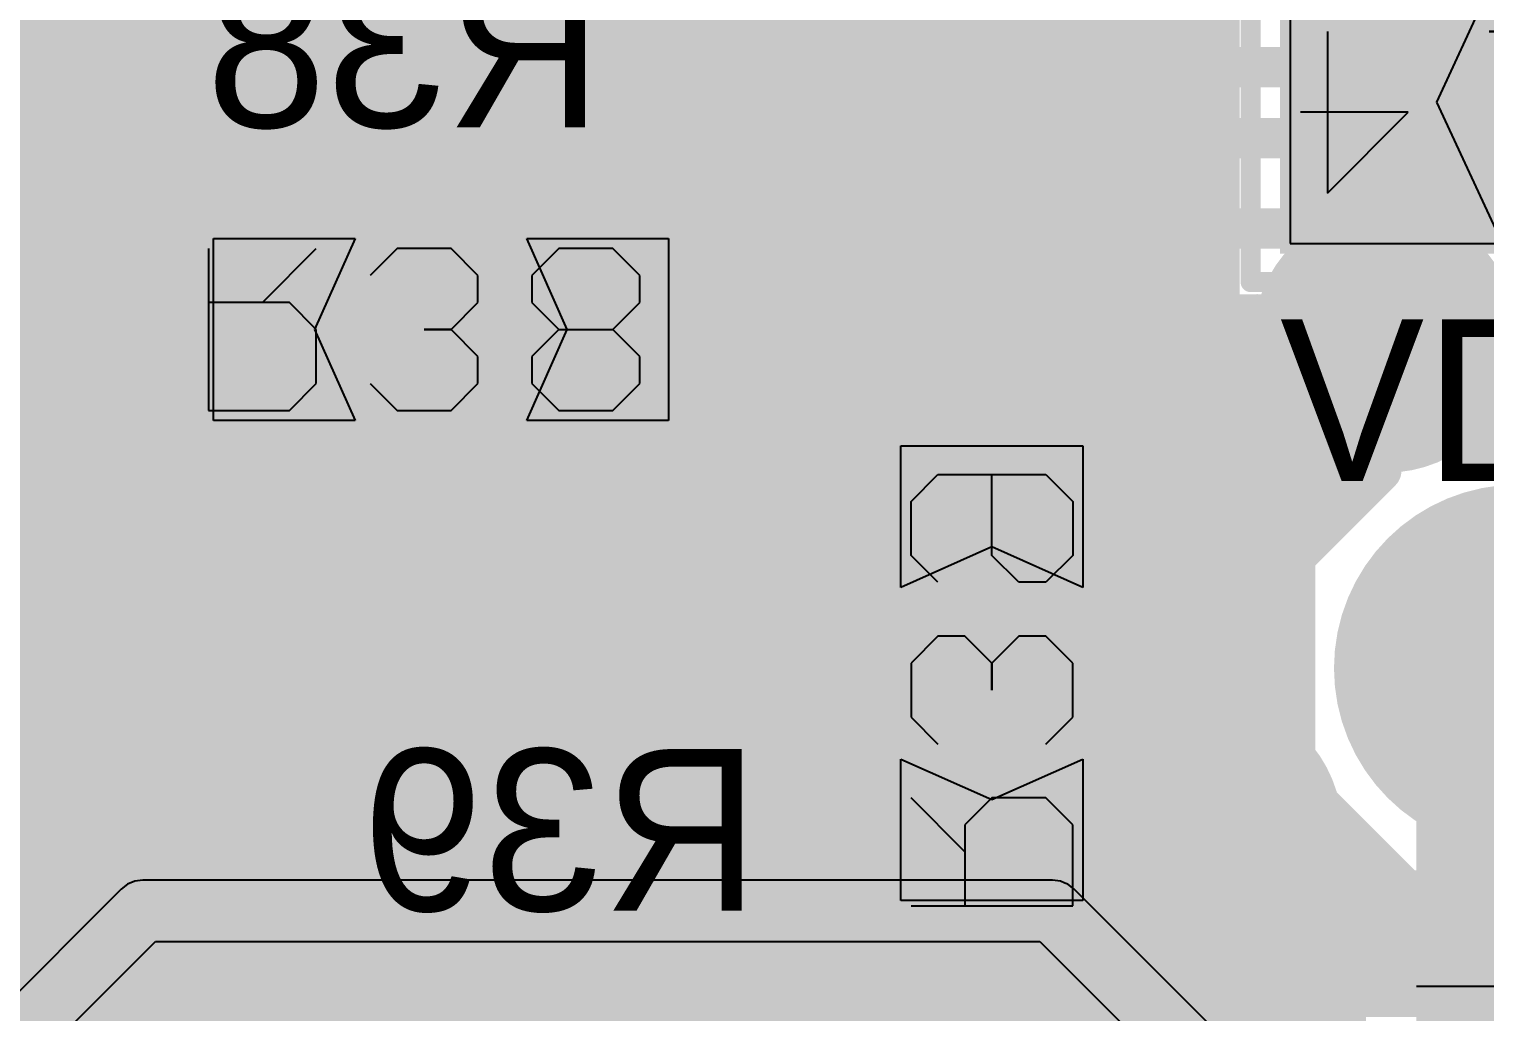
# Model space of a CAD drawing. Header units: millimetres. Extents: x 0.11 to 5.67, y 0.55 to 4.24.
# Drawn here: x 1.5586 to 1.8421, y 2.7903 to 2.9817 of the extents above; entities that cross this region are included whole.
import ezdxf

# ---------------------------------------------------------------- set-up
doc = ezdxf.new("R2010")
doc.units = ezdxf.units.MM
doc.header["$MEASUREMENT"] = 0
for name, color, linetype in [('BottomLayer', 5, 'Continuous'), ('BottomOverlay', 54, 'Continuous'), ('BottomPaste', 16, 'Continuous'), ('BottomSolder', 6, 'Continuous'), ('InternalPlane1', 76, 'Continuous'), ('InternalPlane2', 16, 'Continuous'), ('Mechanical3', 76, 'Continuous'), ('MultiLayer', 9, 'Continuous'), ('PadHoleLayer', 156, 'Continuous'), ('TopLayer', 1, 'Continuous'), ('TopOverlay', 2, 'Continuous'), ('TopPaste', 8, 'Continuous'), ('TopSolder', 216, 'Continuous'), ('ViaHoleLayer', 16, 'Continuous')]:
    doc.layers.add(name, color=color, linetype=linetype)

# ---------------------------------------------------------------- blocks, each defined once
blk = doc.blocks.new('LED0805_75')
at = {"layer": 'Mechanical3'}
for p, q in [((-0.0561, 0.01771), (-0.0561, -0.00328)), ((-0.03511, -0.00328), (-0.03511, 0.01771)), ((-0.02462, 0.01771), (-0.02462, -0.01378)), ((-0.00887, 0.01771), (-0.02462, 0.01771)), ((-0.00363, 0.01246), (-0.00887, 0.01771)), ((0.01212, 0.01771), (0.00687, 0.01246)), ((0.01212, -0.01378), (0.01212, 0.01771)), ((0.04885, 0.01771), (0.03311, 0.00196)), ((0.04885, -0.01378), (0.04885, 0.01771)), ((-0.00363, -0.00853), (-0.00363, 0.01246)), ((0.03311, 0.00196), (0.0541, 0.00196)), ((-0.0561, -0.00328), (-0.04561, -0.01378)), ((-0.04561, -0.01378), (-0.03511, -0.00328)), ((-0.00887, -0.01378), (-0.00363, -0.00853)), ((-0.02462, -0.01378), (-0.00887, -0.01378)), ((0.00687, -0.01378), (0.01736, -0.01378)), ((0.01736, -0.01378), (0.01212, -0.01378))]:
    blk.add_line(p, q, dxfattribs=at)
at = {"layer": 'TopLayer'}
for points in [[(-0.06004, 0.02756), (-0.06004, -0.02756), (-0.0187, 0.02756), (-0.0187, -0.02756)], [(0.0561, -0.02756), (0.0561, 0.02756), (0.01476, -0.02756), (0.01476, 0.02756)]]:
    blk.add_solid(points, dxfattribs=at)
at = {"layer": 'TopOverlay'}
for points, const_width in [([(-0.07594, 0.03508), (-0.07594, -0.03504)], 0.00394), ([(-0.06476, 0.03504), (-0.07594, 0.03504)], 0.00394), ([(0.06378, 0.03504), (-0.06772, 0.03504)], 0.00394), ([(-0.06772, 0.03504), (-0.06772, -0.03504)], 0.00394), ([(0.06378, 0.03504), (0.06378, -0.03504)], 0.00394), ([(0.00787, 0.01575), (-0.01181, 0)], 0.005), ([(-0.01181, 0.01575), (-0.01181, -0.01575)], 0.005), ([(0.00787, 0.01575), (0.00787, -0.01575)], 0.005), ([(0.00787, -0.01575), (-0.01181, 0)], 0.005), ([(-0.06394, -0.03504), (-0.07602, -0.03504)], 0.00394), ([(0.06378, -0.03504), (-0.06772, -0.03504)], 0.00394)]:
    blk.add_lwpolyline(points, dxfattribs=dict(at, const_width=const_width))
for points, const_width in [([(-0.07693, 0.03508, 1), (-0.07496, 0.03508, 1)], 0.00197), ([(-0.07693, 0.03504, 1), (-0.07496, 0.03504, 1)], 0.00197), ([(-0.0687, 0.03504, 1), (-0.06673, 0.03504, 1)], 0.00197), ([(-0.0687, 0.03504, 1), (-0.06673, 0.03504, 1)], 0.00197), ([(-0.06575, 0.03504, 1), (-0.06378, 0.03504, 1)], 0.00197), ([(0.0628, 0.03504, 1), (0.06476, 0.03504, 1)], 0.00197), ([(0.0628, 0.03504, 1), (0.06476, 0.03504, 1)], 0.00197), ([(-0.01306, 0.01575, 1), (-0.01056, 0.01575, 1)], 0.0025), ([(0.00662, 0.01575, 1), (0.00912, 0.01575, 1)], 0.0025), ([(0.00662, 0.01575, 1), (0.00912, 0.01575, 1)], 0.0025), ([(-0.01306, 0, 1), (-0.01056, 0, 1)], 0.0025), ([(-0.01306, 0, 1), (-0.01056, 0, 1)], 0.0025), ([(-0.01306, -0.01575, 1), (-0.01056, -0.01575, 1)], 0.0025), ([(0.00662, -0.01575, 1), (0.00912, -0.01575, 1)], 0.0025), ([(0.00662, -0.01575, 1), (0.00912, -0.01575, 1)], 0.0025), ([(-0.07701, -0.03504, 1), (-0.07504, -0.03504, 1)], 0.00197), ([(-0.07693, -0.03504, 1), (-0.07496, -0.03504, 1)], 0.00197), ([(-0.0687, -0.03504, 1), (-0.06673, -0.03504, 1)], 0.00197), ([(-0.0687, -0.03504, 1), (-0.06673, -0.03504, 1)], 0.00197), ([(-0.06492, -0.03504, 1), (-0.06295, -0.03504, 1)], 0.00197), ([(0.0628, -0.03504, 1), (0.06476, -0.03504, 1)], 0.00197), ([(0.0628, -0.03504, 1), (0.06476, -0.03504, 1)], 0.00197)]:
    blk.add_lwpolyline(points, format="xyb", close=True, dxfattribs=dict(at, const_width=const_width))
at = {"layer": 'TopPaste'}
for p, q in [((-0.06004, 0.02756), (-0.06004, -0.02756)), ((-0.0187, 0.02756), (-0.06004, 0.02756)), ((-0.0315, 0), (-0.0187, 0.02756)), ((0.0561, 0.02756), (0.01476, 0.02756)), ((0.01476, 0.02756), (0.02756, 0)), ((0.0561, -0.02756), (0.0561, 0.02756)), ((-0.0187, -0.02756), (-0.0315, 0)), ((0.02756, 0), (0.01476, -0.02756)), ((-0.06004, -0.02756), (-0.0187, -0.02756)), ((0.01476, -0.02756), (0.0561, -0.02756))]:
    blk.add_line(p, q, dxfattribs=at)
at = {"layer": 'TopSolder'}
for points in [[(-0.06201, 0.02953), (-0.06201, -0.02953), (-0.01673, 0.02953), (-0.01673, -0.02953)], [(0.05807, -0.02953), (0.05807, 0.02953), (0.0128, -0.02953), (0.0128, 0.02953)]]:
    blk.add_solid(points, dxfattribs=at)
blk = doc.blocks.new('RC0603_B_137')
at = {"layer": 'BottomLayer'}
for points in [[(-0.04429, -0.01772), (-0.01673, -0.01772), (-0.04429, 0.01772), (-0.01673, 0.01772)], [(0.04427, 0.01772), (0.01671, 0.01772), (0.04427, -0.01772), (0.01671, -0.01772)]]:
    blk.add_solid(points, dxfattribs=at)
at = {"layer": 'BottomOverlay', "const_width": 0.00701}
for points in [[(-0.05217, 0.02559), (-0.05217, -0.02559)], [(-0.05217, 0.02559), (0.05217, 0.02559)], [(0.05217, 0.02559), (0.05217, -0.02559)], [(-0.05217, -0.02559), (0.05217, -0.02559)]]:
    blk.add_lwpolyline(points, dxfattribs=at)
at = {"layer": 'BottomOverlay', "const_width": 0.0035}
for points in [[(-0.05392, 0.02559, 1), (-0.05041, 0.02559, 1)], [(-0.05392, 0.02559, 1), (-0.05041, 0.02559, 1)], [(0.05041, 0.02559, 1), (0.05392, 0.02559, 1)], [(0.05041, 0.02559, 1), (0.05392, 0.02559, 1)], [(-0.05392, -0.02559, 1), (-0.05041, -0.02559, 1)], [(-0.05392, -0.02559, 1), (-0.05041, -0.02559, 1)], [(0.05041, -0.02559, 1), (0.05392, -0.02559, 1)], [(0.05041, -0.02559, 1), (0.05392, -0.02559, 1)]]:
    blk.add_lwpolyline(points, format="xyb", close=True, dxfattribs=at)
at = {"layer": 'BottomPaste'}
for p, q in [((-0.04429, -0.01772), (-0.04429, 0.01772)), ((-0.04429, 0.01772), (-0.01673, 0.01772)), ((-0.01673, 0.01772), (-0.02461, 0)), ((0.02458, 0), (0.01671, 0.01772)), ((0.01671, 0.01772), (0.04427, 0.01772)), ((0.04427, 0.01772), (0.04427, -0.01772)), ((-0.02461, 0), (-0.01673, -0.01772)), ((0.01671, -0.01772), (0.02458, 0)), ((-0.01673, -0.01772), (-0.04429, -0.01772)), ((0.04427, -0.01772), (0.01671, -0.01772))]:
    blk.add_line(p, q, dxfattribs=at)
at = {"layer": 'BottomSolder'}
for points in [[(-0.04626, -0.01969), (-0.01476, -0.01969), (-0.04626, 0.01969), (-0.01476, 0.01969)], [(0.04624, 0.01969), (0.01474, 0.01969), (0.04624, -0.01969), (0.01474, -0.01969)]]:
    blk.add_solid(points, dxfattribs=at)
at = {"layer": 'Mechanical3'}
for p, q in [((-0.04528, 0.01575), (-0.04528, -0.01574)), ((-0.03478, 0.00525), (-0.02429, 0.01575)), ((-0.00854, 0.01575), (-0.01379, 0.0105)), ((0.00195, 0.01575), (-0.00854, 0.01575)), ((0.0072, 0.0105), (0.00195, 0.01575)), ((0.0177, 0.0105), (0.02294, 0.01575)), ((0.02294, 0.01575), (0.03344, 0.01575)), ((0.03344, 0.01575), (0.03869, 0.0105)), ((0.0072, 0.00525), (0.0072, 0.0105)), ((0.03869, 0.0105), (0.03869, -0.01049)), ((-0.02953, 0.00525), (-0.04528, 0.00525)), ((-0.02429, 0.00001), (-0.02953, 0.00525)), ((0.00195, 0.00001), (0.0072, 0.00525)), ((-0.02429, -0.01049), (-0.02429, 0.00001)), ((0.00195, 0.00001), (-0.00329, 0.00001)), ((-0.00329, 0.00001), (0.00195, 0.00001)), ((0.0072, -0.00524), (0.00195, 0.00001)), ((0.0177, -0.00524), (0.02294, 0.00001)), ((0.02294, 0.00001), (0.03869, 0.00001)), ((0.0072, -0.01049), (0.0072, -0.00524)), ((0.0177, -0.01049), (0.0177, -0.00524)), ((-0.02953, -0.01574), (-0.02429, -0.01049)), ((-0.01379, -0.01049), (-0.00854, -0.01574)), ((0.00195, -0.01574), (0.0072, -0.01049)), ((0.02294, -0.01574), (0.0177, -0.01049)), ((0.03869, -0.01049), (0.03344, -0.01574)), ((-0.04528, -0.01574), (-0.02953, -0.01574)), ((-0.00854, -0.01574), (0.00195, -0.01574)), ((0.03344, -0.01574), (0.02294, -0.01574))]:
    blk.add_line(p, q, dxfattribs=at)
blk = doc.blocks.new('RC0603_B_138')
at = {"layer": 'BottomLayer'}
for points in [[(-0.04429, -0.01772), (-0.01673, -0.01772), (-0.04429, 0.01772), (-0.01673, 0.01772)], [(0.04427, 0.01772), (0.01671, 0.01772), (0.04427, -0.01772), (0.01671, -0.01772)]]:
    blk.add_solid(points, dxfattribs=at)
at = {"layer": 'BottomOverlay', "const_width": 0.00701}
for points in [[(-0.05217, -0.02559), (-0.05217, 0.02559)], [(-0.05217, 0.02559), (0.05217, 0.02559)], [(0.05217, -0.02559), (0.05217, 0.02559)], [(-0.05217, -0.02559), (0.05217, -0.02559)]]:
    blk.add_lwpolyline(points, dxfattribs=at)
at = {"layer": 'BottomOverlay', "const_width": 0.0035}
for points in [[(-0.05392, 0.02559, 1), (-0.05041, 0.02559, 1)], [(-0.05392, 0.02559, 1), (-0.05041, 0.02559, 1)], [(0.05041, 0.02559, 1), (0.05392, 0.02559, 1)], [(0.05041, 0.02559, 1), (0.05392, 0.02559, 1)], [(-0.05392, -0.02559, 1), (-0.05041, -0.02559, 1)], [(-0.05392, -0.02559, 1), (-0.05041, -0.02559, 1)], [(0.05041, -0.02559, 1), (0.05392, -0.02559, 1)], [(0.05041, -0.02559, 1), (0.05392, -0.02559, 1)]]:
    blk.add_lwpolyline(points, format="xyb", close=True, dxfattribs=at)
at = {"layer": 'BottomPaste'}
for p, q in [((-0.04429, -0.01772), (-0.04429, 0.01772)), ((-0.04429, 0.01772), (-0.01673, 0.01772)), ((-0.01673, 0.01772), (-0.02461, 0)), ((0.02458, 0), (0.01671, 0.01772)), ((0.01671, 0.01772), (0.04427, 0.01772)), ((0.04427, 0.01772), (0.04427, -0.01772)), ((-0.02461, 0), (-0.01673, -0.01772)), ((0.01671, -0.01772), (0.02458, 0)), ((-0.01673, -0.01772), (-0.04429, -0.01772)), ((0.04427, -0.01772), (0.01671, -0.01772))]:
    blk.add_line(p, q, dxfattribs=at)
at = {"layer": 'BottomSolder'}
for points in [[(-0.04626, -0.01969), (-0.01476, -0.01969), (-0.04626, 0.01969), (-0.01476, 0.01969)], [(0.04624, 0.01969), (0.01474, 0.01969), (0.04624, -0.01969), (0.01474, -0.01969)]]:
    blk.add_solid(points, dxfattribs=at)
at = {"layer": 'Mechanical3'}
for p, q in [((-0.04528, 0.01575), (-0.04528, -0.01574)), ((-0.03478, 0.00525), (-0.02429, 0.01575)), ((-0.00854, 0.01575), (-0.01379, 0.0105)), ((0.00195, 0.01575), (-0.00854, 0.01575)), ((0.0072, 0.0105), (0.00195, 0.01575)), ((0.02294, 0.01575), (0.0177, 0.0105)), ((0.03344, 0.01575), (0.02294, 0.01575)), ((0.03869, 0.0105), (0.03344, 0.01575)), ((0.0072, 0.00525), (0.0072, 0.0105)), ((0.0177, 0.0105), (0.0177, 0.00525)), ((0.03869, 0.00525), (0.03869, 0.0105)), ((-0.02953, 0.00525), (-0.04528, 0.00525)), ((-0.02429, 0.00001), (-0.02953, 0.00525)), ((0.00195, 0.00001), (0.0072, 0.00525)), ((0.0177, 0.00525), (0.02294, 0.00001)), ((0.03344, 0.00001), (0.03869, 0.00525)), ((-0.02429, -0.01049), (-0.02429, 0.00001)), ((0.00195, 0.00001), (-0.00329, 0.00001)), ((-0.00329, 0.00001), (0.00195, 0.00001)), ((0.0072, -0.00524), (0.00195, 0.00001)), ((0.02294, 0.00001), (0.0177, -0.00524)), ((0.02294, 0.00001), (0.03344, 0.00001)), ((0.03869, -0.00524), (0.03344, 0.00001)), ((0.0072, -0.01049), (0.0072, -0.00524)), ((0.0177, -0.00524), (0.0177, -0.01049)), ((0.03869, -0.01049), (0.03869, -0.00524)), ((-0.02953, -0.01574), (-0.02429, -0.01049)), ((-0.01379, -0.01049), (-0.00854, -0.01574)), ((0.00195, -0.01574), (0.0072, -0.01049)), ((0.0177, -0.01049), (0.02294, -0.01574)), ((0.03344, -0.01574), (0.03869, -0.01049)), ((-0.04528, -0.01574), (-0.02953, -0.01574)), ((-0.00854, -0.01574), (0.00195, -0.01574)), ((0.02294, -0.01574), (0.03344, -0.01574))]:
    blk.add_line(p, q, dxfattribs=at)
blk = doc.blocks.new('R2512_B_139')
at = {"layer": 'BottomOverlay', "const_width": 0.00787}
for points in [[(0.14665, 0.07972), (0.14665, -0.07776)], [(0.14665, -0.07776), (-0.15256, -0.07776)]]:
    blk.add_lwpolyline(points, dxfattribs=at)
at = {"layer": 'BottomOverlay', "const_width": 0.00394}
blk.add_lwpolyline([(0.14469, -0.07776, 1), (0.14862, -0.07776, 1)], format="xyb", close=True, dxfattribs=at)
blk.add_lwpolyline([(0.14469, -0.07776, 1), (0.14862, -0.07776, 1)], format="xyb", close=True, dxfattribs=at)
blk = doc.blocks.new('CAP_13_26_236')
at = {"layer": 'BottomLayer', "const_width": 0.02953}
blk.add_lwpolyline([(0.08933, 0.00276, 1), (0.11886, 0.00276, 1)], format="xyb", close=True, dxfattribs=at)
at = {"layer": 'BottomSolder', "const_width": 0.0315}
blk.add_lwpolyline([(0.08835, 0.00276, 1), (0.11984, 0.00276, 1)], format="xyb", close=True, dxfattribs=at)
at = {"layer": 'InternalPlane1', "const_width": 0.03575}
blk.add_lwpolyline([(0.08622, 0.00276, 1), (0.12197, 0.00276, 1)], format="xyb", close=True, dxfattribs=at)
at = {"layer": 'InternalPlane2', "const_width": 0.03575}
blk.add_lwpolyline([(0.08622, 0.00276, 1), (0.12197, 0.00276, 1)], format="xyb", close=True, dxfattribs=at)
at = {"layer": 'MultiLayer', "const_width": 0.02953}
blk.add_lwpolyline([(0.08933, 0.00276, 1), (0.11886, 0.00276, 1)], format="xyb", close=True, dxfattribs=at)
at = {"layer": 'PadHoleLayer', "const_width": 0.01575}
blk.add_lwpolyline([(0.09622, 0.00276, 1), (0.11197, 0.00276, 1)], format="xyb", close=True, dxfattribs=at)
at = {"layer": 'TopLayer', "const_width": 0.02953}
blk.add_lwpolyline([(0.08933, 0.00276, 1), (0.11886, 0.00276, 1)], format="xyb", close=True, dxfattribs=at)
at = {"layer": 'TopOverlay'}
blk.add_line((0.1661, 0.02243), (0.1661, -0.01693), dxfattribs=at)
at = {"layer": 'TopOverlay', "const_width": 0.00787}
blk.add_lwpolyline([(0.25591, -0.06299), (-0.25591, -0.06299)], dxfattribs=at)
at = {"layer": 'TopSolder', "const_width": 0.0315}
blk.add_lwpolyline([(0.08835, 0.00276, 1), (0.11984, 0.00276, 1)], format="xyb", close=True, dxfattribs=at)

msp = doc.modelspace()

# ---------------------------------------------------------------- linework, layer by layer
at = {"layer": 'BottomLayer'}
for points, const_width in [([(1.65571, 3.03346), (1.71488, 2.9743)], 0.00787), ([(1.65, 3.01969), (1.70917, 2.96052)], 0.00787), ([(1.64429, 3.00591), (1.70729, 2.94291)], 0.00787), ([(1.63696, 2.98819), (1.67042, 2.95472)], 0.00787), ([(1.48863, 2.98326), (1.64189, 2.98326)], 0.00787), ([(1.48076, 2.97539), (1.64976, 2.97539)], 0.00787), ([(1.71488, 2.9743), (2.10603, 2.9743)], 0.00787), ([(1.47288, 2.96751), (1.65763, 2.96751)], 0.00787), ([(1.46501, 2.95964), (1.66551, 2.95964)], 0.00787), ([(1.70917, 2.96052), (2.09361, 2.96052)], 0.00787), ([(1.58071, 2.95472), (1.63583, 2.95472)], 0.00787), ([(1.58071, 2.89173), (1.58071, 2.95472)], 0.00787), ([(1.63583, 2.89173), (1.63583, 2.95472)], 0.00787), ([(1.64171, 2.95472), (1.67042, 2.95472)], 0.00787), ([(1.64171, 2.91929), (1.64171, 2.95472)], 0.00787), ([(1.45713, 2.95176), (1.58071, 2.95176)], 0.00787), ([(1.63583, 2.95176), (1.64171, 2.95176)], 0.00787), ([(1.44926, 2.94389), (1.58071, 2.94389)], 0.00787), ([(1.63583, 2.94389), (1.64171, 2.94389)], 0.00787), ([(1.70729, 2.94291), (2.0806, 2.94291)], 0.00787), ([(1.44139, 2.93602), (1.58071, 2.93602)], 0.00787), ([(1.63583, 2.93602), (1.64171, 2.93602)], 0.00787), ([(1.53052, 2.92814), (1.58071, 2.92814)], 0.00787), ([(1.60827, 2.87598), (1.60827, 2.92323)], 0.01969), ([(1.63583, 2.92814), (1.64171, 2.92814)], 0.00787), ([(1.66533, 2.91929), (1.66927, 2.92323)], 0.01969), ([(1.66927, 2.92323), (1.67124, 2.92126)], 0.00984), ([(1.67124, 2.92126), (1.82283, 2.92126)], 0.00984), ([(1.53809, 2.92027), (1.58071, 2.92027)], 0.00787), ([(1.63583, 2.92027), (1.64171, 2.92027)], 0.00787), ([(1.64171, 2.89173), (1.64171, 2.91929)], 0.00787), ([(1.54187, 2.91239), (1.58071, 2.91239)], 0.00787), ([(1.63583, 2.91239), (1.64171, 2.91239)], 0.00787), ([(1.54327, 2.90452), (1.58071, 2.90452)], 0.00787), ([(1.63583, 2.90452), (1.64171, 2.90452)], 0.00787), ([(1.77756, 2.90256), (1.80537, 2.90256)], 0.00787), ([(1.77756, 2.85923), (1.77756, 2.90256)], 0.00787), ([(1.84219, 2.90452), (1.99362, 2.90452)], 0.00787), ([(1.54331, 2.90059), (1.55906, 2.90059)], 0.00787), ([(1.83792, 2.90059), (1.87008, 2.90059)], 0.00787), ([(1.57212, 2.89665), (1.58071, 2.89665)], 0.00787), ([(1.63583, 2.89665), (1.64171, 2.89665)], 0.00787), ([(1.77756, 2.89665), (1.81583, 2.89665)], 0.00787), ([(1.57576, 2.89367), (1.58415, 2.88528)], 0.00787), ([(1.80512, 2.87894), (1.82187, 2.89569)], 0.00787), ([(1.58071, 2.89173), (1.58465, 2.89173)], 0.00787), ([(1.58465, 2.88577), (1.58465, 2.89173)], 0.00787), ([(1.63189, 2.89173), (1.63583, 2.89173)], 0.00787), ([(1.63189, 2.87598), (1.63189, 2.89173)], 0.00787), ([(1.64171, 2.89173), (1.65012, 2.89173)], 0.00787), ([(1.67323, 2.81791), (1.67323, 2.88681)], 0.01969), ([(1.67323, 2.88681), (1.67325, 2.88679)], 0.01969), ([(1.67325, 2.88679), (1.74606, 2.88679)], 0.01969), ([(1.74556, 2.88729), (1.74606, 2.88679)], 0.01969), ([(1.58066, 2.88877), (1.58465, 2.88877)], 0.00787), ([(1.63189, 2.88877), (1.64969, 2.88877)], 0.00787), ([(1.77756, 2.88877), (1.81495, 2.88877)], 0.00787), ([(1.64961, 2.85039), (1.64961, 2.88681)], 0.00787), ([(1.49508, 2.87697), (1.55906, 2.87697)], 0.01969), ([(1.55906, 2.87697), (1.58415, 2.85187)], 0.01969), ([(1.58415, 2.85187), (1.60827, 2.87598)], 0.01969), ([(1.63189, 2.8809), (1.64961, 2.8809)], 0.00787), ([(1.77756, 2.8809), (1.80708, 2.8809)], 0.00787), ([(1.80512, 2.83563), (1.80512, 2.87894)], 0.00787), ([(1.6317, 2.87302), (1.64961, 2.87302)], 0.00787), ([(1.77756, 2.87302), (1.80512, 2.87302)], 0.00787), ([(1.62926, 2.86515), (1.64961, 2.86515)], 0.00787), ([(1.77756, 2.86515), (1.80512, 2.86515)], 0.00787), ([(1.69685, 2.86317), (1.71457, 2.86317)], 0.00787), ([(1.69685, 2.81791), (1.69685, 2.86317)], 0.00787), ([(1.71457, 2.85923), (1.71457, 2.86317)], 0.00787), ([(1.58415, 2.85187), (1.60925, 2.82677)], 0.01969), ([(1.61756, 2.85187), (1.62497, 2.85928)], 0.00787), ([(1.62297, 2.85728), (1.64961, 2.85728)], 0.00787), ([(1.69685, 2.85728), (1.80512, 2.85728)], 0.00787), ([(1.71457, 2.85923), (1.77756, 2.85923)], 0.00787), ([(1.54927, 2.85335), (1.56745, 2.83517)], 0.00787), ([(1.71654, 2.85138), (1.77559, 2.85138)], 0.00787), ([(1.71654, 2.8002), (1.71654, 2.85138)], 0.00787), ([(1.77559, 2.8002), (1.77559, 2.85138)], 0.00787), ([(1.61904, 2.85039), (1.64961, 2.85039)], 0.00787), ([(1.69685, 2.8494), (1.71654, 2.8494)], 0.00787), ([(1.77559, 2.8494), (1.80512, 2.8494)], 0.00787), ([(1.74606, 2.82579), (1.74606, 2.84744)], 0.00787), ([(1.54186, 2.84153), (1.56109, 2.84153)], 0.00787), ([(1.69685, 2.84153), (1.71654, 2.84153)], 0.00787), ([(1.77559, 2.84153), (1.80512, 2.84153)], 0.00787), ([(1.56745, 2.83517), (1.59255, 2.81007)], 0.00787), ([(1.80512, 2.83563), (1.82677, 2.81398)], 0.00787), ([(1.53808, 2.83365), (1.56896, 2.83365)], 0.00787), ([(1.60925, 2.82677), (1.65256, 2.82677)], 0.01969), ([(1.65256, 2.82677), (1.66732, 2.81201)], 0.01969), ([(1.69685, 2.83365), (1.71654, 2.83365)], 0.00787), ([(1.74606, 2.82579), (1.78839, 2.82579)], 0.01969), ([(1.77559, 2.83365), (1.80709, 2.83365)], 0.00787), ([(1.53049, 2.82578), (1.57684, 2.82578)], 0.00787), ([(1.69685, 2.82578), (1.71654, 2.82578)], 0.00787), ([(1.72047, 2.82579), (1.74606, 2.82579)], 0.00787), ([(1.74606, 2.82579), (1.77165, 2.82579)], 0.00787), ([(1.74606, 2.80413), (1.74606, 2.82579)], 0.00787), ([(1.77559, 2.82578), (1.81497, 2.82578)], 0.00787), ([(1.66732, 2.81201), (1.67323, 2.81791)], 0.01969), ([(1.40695, 2.81791), (1.58471, 2.81791)], 0.00787), ([(1.66732, 2.81201), (1.76673, 2.7126)], 0.01969), ([(1.69685, 2.81791), (1.71654, 2.81791)], 0.00787), ([(1.77559, 2.81791), (1.82284, 2.81791)], 0.00787), ([(1.69677, 2.81597), (1.77067, 2.74207)], 0.00787), ([(1.82677, 2.81398), (1.87008, 2.81398)], 0.00787), ([(1.41483, 2.81003), (1.59258, 2.81003)], 0.00787), ([(1.70271, 2.81003), (1.71654, 2.81003)], 0.00787), ([(1.77559, 2.81003), (2.01378, 2.81003)], 0.00787), ([(1.60925, 2.80315), (1.64277, 2.80315)], 0.00787), ([(1.64277, 2.80315), (1.65062, 2.7953)], 0.00787), ([(1.4227, 2.80216), (1.64377, 2.80216)], 0.00787), ([(1.71058, 2.80216), (1.71654, 2.80216)], 0.00787), ([(1.71654, 2.8002), (1.77559, 2.8002)], 0.00787), ([(1.77559, 2.80216), (2.01378, 2.80216)], 0.00787), ([(1.43009, 2.79428), (1.56594, 2.79428)], 0.00787), ([(1.56594, 2.79528), (1.65065, 2.79528)], 0.00787), ([(1.56594, 2.74902), (1.56594, 2.79528)], 0.00787), ([(1.71845, 2.79428), (1.77067, 2.79428)], 0.00787), ([(1.77067, 2.79528), (1.86909, 2.79528)], 0.00787), ([(1.77067, 2.74207), (1.77067, 2.79528)], 0.00787), ([(1.43296, 2.78641), (1.56594, 2.78641)], 0.00787), ([(1.72633, 2.78641), (1.77067, 2.78641)], 0.00787)]:
    msp.add_lwpolyline(points, dxfattribs=dict(at, const_width=const_width))
for points, const_width in [([(1.63992, 2.98326, 1), (1.64385, 2.98326, 1)], 0.00394), ([(1.64779, 2.97539, 1), (1.65173, 2.97539, 1)], 0.00394), ([(1.71291, 2.9743, 1), (1.71684, 2.9743, 1)], 0.00394), ([(1.71291, 2.9743, 1), (1.71684, 2.9743, 1)], 0.00394), ([(1.65566, 2.96751, 1), (1.6596, 2.96751, 1)], 0.00394), ([(1.66354, 2.95964, 1), (1.66748, 2.95964, 1)], 0.00394), ([(1.7072, 2.96052, 1), (1.71114, 2.96052, 1)], 0.00394), ([(1.7072, 2.96052, 1), (1.71114, 2.96052, 1)], 0.00394), ([(1.57874, 2.95472, 1), (1.58268, 2.95472, 1)], 0.00394), ([(1.57874, 2.95472, 1), (1.58268, 2.95472, 1)], 0.00394), ([(1.63386, 2.95472, 1), (1.6378, 2.95472, 1)], 0.00394), ([(1.63386, 2.95472, 1), (1.6378, 2.95472, 1)], 0.00394), ([(1.63974, 2.95472, 1), (1.64368, 2.95472, 1)], 0.00394), ([(1.63974, 2.95472, 1), (1.64368, 2.95472, 1)], 0.00394), ([(1.66845, 2.95472, 1), (1.67239, 2.95472, 1)], 0.00394), ([(1.66845, 2.95472, 1), (1.67239, 2.95472, 1)], 0.00394), ([(1.57874, 2.95176, 1), (1.58268, 2.95176, 1)], 0.00394), ([(1.63386, 2.95176, 1), (1.6378, 2.95176, 1)], 0.00394), ([(1.63974, 2.95176, 1), (1.64368, 2.95176, 1)], 0.00394), ([(1.57874, 2.94389, 1), (1.58268, 2.94389, 1)], 0.00394), ([(1.63386, 2.94389, 1), (1.6378, 2.94389, 1)], 0.00394), ([(1.63974, 2.94389, 1), (1.64368, 2.94389, 1)], 0.00394), ([(1.70532, 2.94291, 1), (1.70926, 2.94291, 1)], 0.00394), ([(1.70532, 2.94291, 1), (1.70926, 2.94291, 1)], 0.00394), ([(1.57874, 2.93602, 1), (1.58268, 2.93602, 1)], 0.00394), ([(1.63386, 2.93602, 1), (1.6378, 2.93602, 1)], 0.00394), ([(1.63974, 2.93602, 1), (1.64368, 2.93602, 1)], 0.00394), ([(1.57874, 2.92814, 1), (1.58268, 2.92814, 1)], 0.00394), ([(1.60335, 2.92323, 1), (1.61319, 2.92323, 1)], 0.00984), ([(1.63386, 2.92814, 1), (1.6378, 2.92814, 1)], 0.00394), ([(1.63974, 2.92814, 1), (1.64368, 2.92814, 1)], 0.00394), ([(1.66435, 2.92323, 1), (1.67419, 2.92323, 1)], 0.00984), ([(1.81693, 2.92126, 1), (1.82874, 2.92126, 1)], 0.01181), ([(1.66041, 2.91929, 1), (1.67025, 2.91929, 1)], 0.00984), ([(1.66681, 2.92323, 1), (1.67173, 2.92323, 1)], 0.00492), ([(1.66878, 2.92126, 1), (1.6737, 2.92126, 1)], 0.00492), ([(1.66878, 2.92126, 1), (1.6737, 2.92126, 1)], 0.00492), ([(1.82037, 2.92126, 1), (1.8253, 2.92126, 1)], 0.00492), ([(1.57874, 2.92027, 1), (1.58268, 2.92027, 1)], 0.00394), ([(1.63386, 2.92027, 1), (1.6378, 2.92027, 1)], 0.00394), ([(1.63974, 2.92027, 1), (1.64368, 2.92027, 1)], 0.00394), ([(1.63974, 2.91929, 1), (1.64368, 2.91929, 1)], 0.00394), ([(1.63974, 2.91929, 1), (1.64368, 2.91929, 1)], 0.00394), ([(1.57874, 2.91239, 1), (1.58268, 2.91239, 1)], 0.00394), ([(1.63386, 2.91239, 1), (1.6378, 2.91239, 1)], 0.00394), ([(1.63974, 2.91239, 1), (1.64368, 2.91239, 1)], 0.00394), ([(1.57874, 2.90452, 1), (1.58268, 2.90452, 1)], 0.00394), ([(1.63386, 2.90452, 1), (1.6378, 2.90452, 1)], 0.00394), ([(1.63974, 2.90452, 1), (1.64368, 2.90452, 1)], 0.00394), ([(1.77559, 2.90256, 1), (1.77953, 2.90256, 1)], 0.00394), ([(1.77559, 2.90256, 1), (1.77953, 2.90256, 1)], 0.00394), ([(1.8034, 2.90256, 1), (1.80733, 2.90256, 1)], 0.00394), ([(1.8034, 2.90256, 1), (1.80733, 2.90256, 1)], 0.00394), ([(1.84022, 2.90452, 1), (1.84416, 2.90452, 1)], 0.00394), ([(1.55709, 2.90059, 1), (1.56102, 2.90059, 1)], 0.00394), ([(1.55709, 2.90059, 1), (1.56102, 2.90059, 1)], 0.00394), ([(1.55709, 2.90059, 1), (1.56102, 2.90059, 1)], 0.00394), ([(1.83595, 2.90059, 1), (1.83989, 2.90059, 1)], 0.00394), ([(1.83595, 2.90059, 1), (1.83989, 2.90059, 1)], 0.00394), ([(1.57016, 2.89665, 1), (1.57409, 2.89665, 1)], 0.00394), ([(1.57874, 2.89665, 1), (1.58268, 2.89665, 1)], 0.00394), ([(1.63386, 2.89665, 1), (1.6378, 2.89665, 1)], 0.00394), ([(1.63974, 2.89665, 1), (1.64368, 2.89665, 1)], 0.00394), ([(1.77559, 2.89665, 1), (1.77953, 2.89665, 1)], 0.00394), ([(1.81386, 2.89665, 1), (1.8178, 2.89665, 1)], 0.00394), ([(1.57379, 2.89367, 1), (1.57773, 2.89367, 1)], 0.00394), ([(1.57379, 2.89367, 1), (1.57773, 2.89367, 1)], 0.00394), ([(1.57379, 2.89367, 1), (1.57773, 2.89367, 1)], 0.00394), ([(1.8199, 2.89569, 1), (1.82384, 2.89569, 1)], 0.00394), ([(1.8199, 2.89569, 1), (1.82384, 2.89569, 1)], 0.00394), ([(1.57874, 2.89173, 1), (1.58268, 2.89173, 1)], 0.00394), ([(1.57874, 2.89173, 1), (1.58268, 2.89173, 1)], 0.00394), ([(1.58268, 2.89173, 1), (1.58661, 2.89173, 1)], 0.00394), ([(1.58268, 2.89173, 1), (1.58661, 2.89173, 1)], 0.00394), ([(1.62992, 2.89173, 1), (1.63386, 2.89173, 1)], 0.00394), ([(1.62992, 2.89173, 1), (1.63386, 2.89173, 1)], 0.00394), ([(1.63386, 2.89173, 1), (1.6378, 2.89173, 1)], 0.00394), ([(1.63386, 2.89173, 1), (1.6378, 2.89173, 1)], 0.00394), ([(1.63974, 2.89173, 1), (1.64368, 2.89173, 1)], 0.00394), ([(1.63974, 2.89173, 1), (1.64368, 2.89173, 1)], 0.00394), ([(1.64816, 2.89173, 1), (1.65209, 2.89173, 1)], 0.00394), ([(1.64816, 2.89173, 1), (1.65209, 2.89173, 1)], 0.00394), ([(1.64816, 2.89173, 1), (1.65209, 2.89173, 1)], 0.00394), ([(1.66831, 2.88681, 1), (1.67815, 2.88681, 1)], 0.00984), ([(1.66831, 2.88681, 1), (1.67815, 2.88681, 1)], 0.00984), ([(1.66833, 2.88679, 1), (1.67817, 2.88679, 1)], 0.00984), ([(1.66833, 2.88679, 1), (1.67817, 2.88679, 1)], 0.00984), ([(1.74064, 2.88729, 1), (1.75048, 2.88729, 1)], 0.00984), ([(1.74114, 2.88679, 1), (1.75098, 2.88679, 1)], 0.00984), ([(1.74114, 2.88679, 1), (1.75098, 2.88679, 1)], 0.00984), ([(1.57869, 2.88877, 1), (1.58263, 2.88877, 1)], 0.00394), ([(1.58268, 2.88877, 1), (1.58661, 2.88877, 1)], 0.00394), ([(1.62992, 2.88877, 1), (1.63386, 2.88877, 1)], 0.00394), ([(1.64772, 2.88877, 1), (1.65166, 2.88877, 1)], 0.00394), ([(1.77559, 2.88877, 1), (1.77953, 2.88877, 1)], 0.00394), ([(1.81298, 2.88877, 1), (1.81692, 2.88877, 1)], 0.00394), ([(1.58219, 2.88528, 1), (1.58612, 2.88528, 1)], 0.00394), ([(1.58268, 2.88577, 1), (1.58661, 2.88577, 1)], 0.00394), ([(1.64764, 2.88681, 1), (1.65157, 2.88681, 1)], 0.00394), ([(1.64764, 2.88681, 1), (1.65157, 2.88681, 1)], 0.00394), ([(1.64764, 2.88681, 1), (1.65157, 2.88681, 1)], 0.00394), ([(1.55413, 2.87697, 1), (1.56398, 2.87697, 1)], 0.00984), ([(1.55413, 2.87697, 1), (1.56398, 2.87697, 1)], 0.00984), ([(1.60335, 2.87598, 1), (1.61319, 2.87598, 1)], 0.00984), ([(1.60335, 2.87598, 1), (1.61319, 2.87598, 1)], 0.00984), ([(1.62992, 2.8809, 1), (1.63386, 2.8809, 1)], 0.00394), ([(1.64764, 2.8809, 1), (1.65157, 2.8809, 1)], 0.00394), ([(1.77559, 2.8809, 1), (1.77953, 2.8809, 1)], 0.00394), ([(1.80511, 2.8809, 1), (1.80905, 2.8809, 1)], 0.00394), ([(1.80315, 2.87894, 1), (1.80709, 2.87894, 1)], 0.00394), ([(1.80315, 2.87894, 1), (1.80709, 2.87894, 1)], 0.00394), ([(1.62992, 2.87598, 1), (1.63386, 2.87598, 1)], 0.00394), ([(1.62992, 2.87598, 1), (1.63386, 2.87598, 1)], 0.00394), ([(1.62992, 2.87598, 1), (1.63386, 2.87598, 1)], 0.00394), ([(1.62973, 2.87302, 1), (1.63367, 2.87302, 1)], 0.00394), ([(1.64764, 2.87302, 1), (1.65157, 2.87302, 1)], 0.00394), ([(1.77559, 2.87302, 1), (1.77953, 2.87302, 1)], 0.00394), ([(1.80315, 2.87302, 1), (1.80709, 2.87302, 1)], 0.00394), ([(1.62729, 2.86515, 1), (1.63123, 2.86515, 1)], 0.00394), ([(1.64764, 2.86515, 1), (1.65157, 2.86515, 1)], 0.00394), ([(1.77559, 2.86515, 1), (1.77953, 2.86515, 1)], 0.00394), ([(1.80315, 2.86515, 1), (1.80709, 2.86515, 1)], 0.00394), ([(1.69488, 2.86317, 1), (1.69882, 2.86317, 1)], 0.00394), ([(1.69488, 2.86317, 1), (1.69882, 2.86317, 1)], 0.00394), ([(1.7126, 2.86317, 1), (1.71654, 2.86317, 1)], 0.00394), ([(1.7126, 2.86317, 1), (1.71654, 2.86317, 1)], 0.00394), ([(1.57923, 2.85187, 1), (1.58907, 2.85187, 1)], 0.00984), ([(1.57923, 2.85187, 1), (1.58907, 2.85187, 1)], 0.00984), ([(1.57923, 2.85187, 1), (1.58907, 2.85187, 1)], 0.00984), ([(1.621, 2.85728, 1), (1.62493, 2.85728, 1)], 0.00394), ([(1.623, 2.85928, 1), (1.62694, 2.85928, 1)], 0.00394), ([(1.623, 2.85928, 1), (1.62694, 2.85928, 1)], 0.00394), ([(1.623, 2.85928, 1), (1.62694, 2.85928, 1)], 0.00394), ([(1.64764, 2.85728, 1), (1.65157, 2.85728, 1)], 0.00394), ([(1.69488, 2.85728, 1), (1.69882, 2.85728, 1)], 0.00394), ([(1.7126, 2.85923, 1), (1.71654, 2.85923, 1)], 0.00394), ([(1.7126, 2.85923, 1), (1.71654, 2.85923, 1)], 0.00394), ([(1.77559, 2.85923, 1), (1.77953, 2.85923, 1)], 0.00394), ([(1.77559, 2.85923, 1), (1.77953, 2.85923, 1)], 0.00394), ([(1.80315, 2.85728, 1), (1.80709, 2.85728, 1)], 0.00394), ([(1.61559, 2.85187, 1), (1.61953, 2.85187, 1)], 0.00394), ([(1.71457, 2.85138, 1), (1.7185, 2.85138, 1)], 0.00394), ([(1.71457, 2.85138, 1), (1.7185, 2.85138, 1)], 0.00394), ([(1.77362, 2.85138, 1), (1.77756, 2.85138, 1)], 0.00394), ([(1.77362, 2.85138, 1), (1.77756, 2.85138, 1)], 0.00394), ([(1.61707, 2.85039, 1), (1.62101, 2.85039, 1)], 0.00394), ([(1.64764, 2.85039, 1), (1.65157, 2.85039, 1)], 0.00394), ([(1.64764, 2.85039, 1), (1.65157, 2.85039, 1)], 0.00394), ([(1.69488, 2.8494, 1), (1.69882, 2.8494, 1)], 0.00394), ([(1.71457, 2.8494, 1), (1.7185, 2.8494, 1)], 0.00394), ([(1.77362, 2.8494, 1), (1.77756, 2.8494, 1)], 0.00394), ([(1.80315, 2.8494, 1), (1.80709, 2.8494, 1)], 0.00394), ([(1.74409, 2.84744, 1), (1.74803, 2.84744, 1)], 0.00394), ([(1.55912, 2.84153, 1), (1.56306, 2.84153, 1)], 0.00394), ([(1.69488, 2.84153, 1), (1.69882, 2.84153, 1)], 0.00394), ([(1.71457, 2.84153, 1), (1.7185, 2.84153, 1)], 0.00394), ([(1.77362, 2.84153, 1), (1.77756, 2.84153, 1)], 0.00394), ([(1.80315, 2.84153, 1), (1.80709, 2.84153, 1)], 0.00394), ([(1.56548, 2.83517, 1), (1.56942, 2.83517, 1)], 0.00394), ([(1.56548, 2.83517, 1), (1.56942, 2.83517, 1)], 0.00394), ([(1.80315, 2.83563, 1), (1.80709, 2.83563, 1)], 0.00394), ([(1.80315, 2.83563, 1), (1.80709, 2.83563, 1)], 0.00394), ([(1.56699, 2.83365, 1), (1.57093, 2.83365, 1)], 0.00394), ([(1.60433, 2.82677, 1), (1.61417, 2.82677, 1)], 0.00984), ([(1.60433, 2.82677, 1), (1.61417, 2.82677, 1)], 0.00984), ([(1.64764, 2.82677, 1), (1.65748, 2.82677, 1)], 0.00984), ([(1.64764, 2.82677, 1), (1.65748, 2.82677, 1)], 0.00984), ([(1.69488, 2.83365, 1), (1.69882, 2.83365, 1)], 0.00394), ([(1.71457, 2.83365, 1), (1.7185, 2.83365, 1)], 0.00394), ([(1.74114, 2.82579, 1), (1.75098, 2.82579, 1)], 0.00984), ([(1.77362, 2.83365, 1), (1.77756, 2.83365, 1)], 0.00394), ([(1.78248, 2.82579, 1), (1.79429, 2.82579, 1)], 0.01181), ([(1.78346, 2.82579, 1), (1.79331, 2.82579, 1)], 0.00984), ([(1.80513, 2.83365, 1), (1.80906, 2.83365, 1)], 0.00394), ([(1.57487, 2.82578, 1), (1.57881, 2.82578, 1)], 0.00394), ([(1.69488, 2.82578, 1), (1.69882, 2.82578, 1)], 0.00394), ([(1.71457, 2.82578, 1), (1.7185, 2.82578, 1)], 0.00394), ([(1.7185, 2.82579, 1), (1.72244, 2.82579, 1)], 0.00394), ([(1.74409, 2.82579, 1), (1.74803, 2.82579, 1)], 0.00394), ([(1.74409, 2.82579, 1), (1.74803, 2.82579, 1)], 0.00394), ([(1.74409, 2.82579, 1), (1.74803, 2.82579, 1)], 0.00394), ([(1.74409, 2.82579, 1), (1.74803, 2.82579, 1)], 0.00394), ([(1.76968, 2.82579, 1), (1.77362, 2.82579, 1)], 0.00394), ([(1.77362, 2.82578, 1), (1.77756, 2.82578, 1)], 0.00394), ([(1.813, 2.82578, 1), (1.81694, 2.82578, 1)], 0.00394), ([(1.66831, 2.81791, 1), (1.67815, 2.81791, 1)], 0.00984), ([(1.66831, 2.81791, 1), (1.67815, 2.81791, 1)], 0.00984), ([(1.58274, 2.81791, 1), (1.58668, 2.81791, 1)], 0.00394), ([(1.6624, 2.81201, 1), (1.67224, 2.81201, 1)], 0.00984), ([(1.6624, 2.81201, 1), (1.67224, 2.81201, 1)], 0.00984), ([(1.6624, 2.81201, 1), (1.67224, 2.81201, 1)], 0.00984), ([(1.69488, 2.81791, 1), (1.69882, 2.81791, 1)], 0.00394), ([(1.69488, 2.81791, 1), (1.69882, 2.81791, 1)], 0.00394), ([(1.71457, 2.81791, 1), (1.7185, 2.81791, 1)], 0.00394), ([(1.77362, 2.81791, 1), (1.77756, 2.81791, 1)], 0.00394), ([(1.82087, 2.81791, 1), (1.82481, 2.81791, 1)], 0.00394), ([(1.6948, 2.81597, 1), (1.69874, 2.81597, 1)], 0.00394), ([(1.8248, 2.81398, 1), (1.82874, 2.81398, 1)], 0.00394), ([(1.8248, 2.81398, 1), (1.82874, 2.81398, 1)], 0.00394), ([(1.59058, 2.81007, 1), (1.59452, 2.81007, 1)], 0.00394), ([(1.59058, 2.81007, 1), (1.59452, 2.81007, 1)], 0.00394), ([(1.59058, 2.81007, 1), (1.59452, 2.81007, 1)], 0.00394), ([(1.59062, 2.81003, 1), (1.59455, 2.81003, 1)], 0.00394), ([(1.70074, 2.81003, 1), (1.70467, 2.81003, 1)], 0.00394), ([(1.71457, 2.81003, 1), (1.7185, 2.81003, 1)], 0.00394), ([(1.77362, 2.81003, 1), (1.77756, 2.81003, 1)], 0.00394), ([(1.60728, 2.80315, 1), (1.61122, 2.80315, 1)], 0.00394), ([(1.60728, 2.80315, 1), (1.61122, 2.80315, 1)], 0.00394), ([(1.60728, 2.80315, 1), (1.61122, 2.80315, 1)], 0.00394), ([(1.64081, 2.80315, 1), (1.64474, 2.80315, 1)], 0.00394), ([(1.64081, 2.80315, 1), (1.64474, 2.80315, 1)], 0.00394), ([(1.74409, 2.80413, 1), (1.74803, 2.80413, 1)], 0.00394), ([(1.6418, 2.80216, 1), (1.64573, 2.80216, 1)], 0.00394), ([(1.70861, 2.80216, 1), (1.71255, 2.80216, 1)], 0.00394), ([(1.71457, 2.80216, 1), (1.7185, 2.80216, 1)], 0.00394), ([(1.71457, 2.8002, 1), (1.7185, 2.8002, 1)], 0.00394), ([(1.71457, 2.8002, 1), (1.7185, 2.8002, 1)], 0.00394), ([(1.77362, 2.80216, 1), (1.77756, 2.80216, 1)], 0.00394), ([(1.77362, 2.8002, 1), (1.77756, 2.8002, 1)], 0.00394), ([(1.77362, 2.8002, 1), (1.77756, 2.8002, 1)], 0.00394), ([(1.56398, 2.79528, 1), (1.56791, 2.79528, 1)], 0.00394), ([(1.56398, 2.79528, 1), (1.56791, 2.79528, 1)], 0.00394), ([(1.56398, 2.79428, 1), (1.56791, 2.79428, 1)], 0.00394), ([(1.64865, 2.7953, 1), (1.65259, 2.7953, 1)], 0.00394), ([(1.64868, 2.79528, 1), (1.65262, 2.79528, 1)], 0.00394), ([(1.71648, 2.79428, 1), (1.72042, 2.79428, 1)], 0.00394), ([(1.7687, 2.79528, 1), (1.77264, 2.79528, 1)], 0.00394), ([(1.7687, 2.79528, 1), (1.77264, 2.79528, 1)], 0.00394), ([(1.7687, 2.79428, 1), (1.77264, 2.79428, 1)], 0.00394)]:
    msp.add_lwpolyline(points, format="xyb", close=True, dxfattribs=dict(at, const_width=const_width))
at = {"layer": 'BottomLayer', "const_width": 0.00787}
for points in [[(1.84843, 2.92126, -0.239485), (1.83792, 2.90059)], [(1.82187, 2.89569, -0.180316), (1.80537, 2.90256)], [(1.55906, 2.90059, -0.198912), (1.57576, 2.89367)], [(1.55906, 2.90059, -0.198912), (1.57576, 2.89367)], [(1.64961, 2.88681, -0.052516), (1.65012, 2.89173)], [(1.64961, 2.88681, -0.052516), (1.65012, 2.89173)], [(1.63189, 2.87598, -0.198912), (1.62497, 2.85928)], [(1.63189, 2.87598, -0.198912), (1.62497, 2.85928)], [(1.60925, 2.80315, -0.198912), (1.59255, 2.81007)], [(1.60925, 2.80315, -0.198912), (1.59255, 2.81007)]]:
    msp.add_lwpolyline(points, format="xyb", dxfattribs=at)
at = {"layer": 'InternalPlane1', "const_width": 0.02591}
msp.add_lwpolyline([(1.80988, 2.92126, 1), (1.83579, 2.92126, 1)], format="xyb", close=True, dxfattribs=at)
at = {"layer": 'InternalPlane2'}
for p, q in [((1.57917, 2.81579), (1.57773, 2.8152)), ((1.58071, 2.816), (1.57917, 2.81579)), ((1.75787, 2.816), (1.58071, 2.816)), ((1.58071, 2.816), (1.58071, 2.816)), ((1.75942, 2.81579), (1.75787, 2.816)), ((1.76026, 2.81544), (1.75942, 2.81579)), ((1.76085, 2.8152), (1.76026, 2.81544)), ((1.5765, 2.81425), (1.52532, 2.76307)), ((1.57773, 2.8152), (1.5765, 2.81425)), ((1.76209, 2.81425), (1.76085, 2.8152)), ((1.80933, 2.76701), (1.76209, 2.81425)), ((1.53548, 2.75639), (1.58318, 2.80408)), ((1.58318, 2.80408), (1.75541, 2.80408)), ((1.75541, 2.80408), (1.79916, 2.76033))]:
    msp.add_line(p, q, dxfattribs=at)
for points, const_width in [([(1.80988, 2.92126, 1), (1.83579, 2.92126, 1)], 0.02591), ([(1.77543, 2.82579, 1), (1.80134, 2.82579, 1)], 0.02591), ([(1.57776, 2.81004, 1), (1.58366, 2.81004, 1)], 0.00591), ([(1.57776, 2.81004, 1), (1.58366, 2.81004, 1)], 0.00591), ([(1.75492, 2.81004, 1), (1.76083, 2.81004, 1)], 0.00591), ([(1.75492, 2.81004, 1), (1.76083, 2.81004, 1)], 0.00591)]:
    msp.add_lwpolyline(points, format="xyb", close=True, dxfattribs=dict(at, const_width=const_width))
at = {"layer": 'InternalPlane2', "const_width": 0.01181}
for points in [[(1.52953, 2.75886), (1.58071, 2.81004)], [(1.58071, 2.81004), (1.75787, 2.81004)], [(1.75787, 2.81004), (1.80512, 2.7628)]]:
    msp.add_lwpolyline(points, dxfattribs=at)
at = {"layer": 'MultiLayer', "const_width": 0.01181}
for points in [[(1.81693, 2.92126, 1), (1.82874, 2.92126, 1)], [(1.78248, 2.82579, 1), (1.79429, 2.82579, 1)]]:
    msp.add_lwpolyline(points, format="xyb", close=True, dxfattribs=at)
at = {"layer": 'TopLayer'}
for points, const_width in [([(1.79035, 2.92618), (1.79035, 2.99508)], 0.00787), ([(1.0684, 2.98326), (1.79035, 2.98326)], 0.00787), ([(1.06052, 2.97539), (1.79035, 2.97539)], 0.00787), ([(1.82359, 2.9663), (1.8248, 2.96752)], 0.01969), ([(1.82359, 2.92201), (1.82359, 2.9663)], 0.01969), ([(1.05265, 2.96751), (1.79035, 2.96751)], 0.00787), ([(1.8248, 2.96063), (1.8248, 2.96752)], 0.00984), ([(1.04477, 2.95964), (1.79035, 2.95964)], 0.00787), ([(1.0369, 2.95176), (1.79035, 2.95176)], 0.00787), ([(1.02903, 2.94389), (1.79035, 2.94389)], 0.00787), ([(1.11976, 2.93602), (1.79035, 2.93602)], 0.00787), ([(1.12717, 2.92814), (1.79035, 2.92814)], 0.00787), ([(1.82283, 2.92126), (1.82359, 2.92201)], 0.01969), ([(1.79035, 2.92618), (1.79772, 2.92618)], 0.00787), ([(1.13108, 2.92027), (1.79726, 2.92027)], 0.00787), ([(1.13274, 2.91239), (1.79883, 2.91239)], 0.00787), ([(1.13251, 2.90452), (1.80348, 2.90452)], 0.00787), ([(1.84219, 2.90452), (1.9149, 2.90452)], 0.00787), ([(1.83792, 2.90059), (1.87008, 2.90059)], 0.00787), ([(1.13033, 2.89665), (1.81583, 2.89665)], 0.00787), ([(1.80512, 2.87894), (1.82187, 2.89569)], 0.00787), ([(1.12572, 2.88877), (1.81495, 2.88877)], 0.00787), ([(1.27621, 2.8809), (1.80708, 2.8809)], 0.00787), ([(1.80512, 2.83563), (1.80512, 2.87894)], 0.00787), ([(1.28298, 2.87302), (1.80512, 2.87302)], 0.00787), ([(1.84843, 2.51224), (1.84843, 2.85728)], 0.03937), ([(1.28578, 2.86515), (1.80512, 2.86515)], 0.00787), ([(1.28596, 2.85728), (1.80512, 2.85728)], 0.00787), ([(1.28359, 2.8494), (1.80512, 2.8494)], 0.00787), ([(1.27762, 2.84153), (1.80512, 2.84153)], 0.00787), ([(1.80512, 2.83563), (1.81496, 2.82579)], 0.00787), ([(1.09173, 2.83365), (1.80709, 2.83365)], 0.00787), ([(1.09564, 2.82578), (1.81496, 2.82578)], 0.00787), ([(1.81496, 2.53973), (1.81496, 2.82579)], 0.00787), ([(1.09731, 2.81791), (1.81496, 2.81791)], 0.00787), ([(1.09708, 2.81003), (1.81496, 2.81003)], 0.00787), ([(1.0949, 2.80216), (1.81496, 2.80216)], 0.00787), ([(1.09029, 2.79428), (1.81496, 2.79428)], 0.00787), ([(1.08143, 2.78641), (1.81496, 2.78641)], 0.00787)]:
    msp.add_lwpolyline(points, dxfattribs=dict(at, const_width=const_width))
for points, const_width in [([(1.78839, 2.98326, 1), (1.79232, 2.98326, 1)], 0.00394), ([(1.78839, 2.97539, 1), (1.79232, 2.97539, 1)], 0.00394), ([(1.81988, 2.96752, 1), (1.82972, 2.96752, 1)], 0.00984), ([(1.81867, 2.9663, 1), (1.82851, 2.9663, 1)], 0.00984), ([(1.81867, 2.9663, 1), (1.82851, 2.9663, 1)], 0.00984), ([(1.78839, 2.96751, 1), (1.79232, 2.96751, 1)], 0.00394), ([(1.82234, 2.96752, 1), (1.82726, 2.96752, 1)], 0.00492), ([(1.82234, 2.96063, 1), (1.82726, 2.96063, 1)], 0.00492), ([(1.78839, 2.95964, 1), (1.79232, 2.95964, 1)], 0.00394), ([(1.78839, 2.95176, 1), (1.79232, 2.95176, 1)], 0.00394), ([(1.78839, 2.94389, 1), (1.79232, 2.94389, 1)], 0.00394), ([(1.78839, 2.93602, 1), (1.79232, 2.93602, 1)], 0.00394), ([(1.78839, 2.92814, 1), (1.79232, 2.92814, 1)], 0.00394), ([(1.81693, 2.92126, 1), (1.82874, 2.92126, 1)], 0.01181), ([(1.81867, 2.92201, 1), (1.82851, 2.92201, 1)], 0.00984), ([(1.81867, 2.92201, 1), (1.82851, 2.92201, 1)], 0.00984), ([(1.78839, 2.92618, 1), (1.79232, 2.92618, 1)], 0.00394), ([(1.78839, 2.92618, 1), (1.79232, 2.92618, 1)], 0.00394), ([(1.79575, 2.92618, 1), (1.79969, 2.92618, 1)], 0.00394), ([(1.79575, 2.92618, 1), (1.79969, 2.92618, 1)], 0.00394), ([(1.81791, 2.92126, 1), (1.82776, 2.92126, 1)], 0.00984), ([(1.79529, 2.92027, 1), (1.79923, 2.92027, 1)], 0.00394), ([(1.79686, 2.91239, 1), (1.8008, 2.91239, 1)], 0.00394), ([(1.80151, 2.90452, 1), (1.80545, 2.90452, 1)], 0.00394), ([(1.84022, 2.90452, 1), (1.84416, 2.90452, 1)], 0.00394), ([(1.83595, 2.90059, 1), (1.83989, 2.90059, 1)], 0.00394), ([(1.83595, 2.90059, 1), (1.83989, 2.90059, 1)], 0.00394), ([(1.81386, 2.89665, 1), (1.8178, 2.89665, 1)], 0.00394), ([(1.8199, 2.89569, 1), (1.82384, 2.89569, 1)], 0.00394), ([(1.8199, 2.89569, 1), (1.82384, 2.89569, 1)], 0.00394), ([(1.81298, 2.88877, 1), (1.81692, 2.88877, 1)], 0.00394), ([(1.80511, 2.8809, 1), (1.80905, 2.8809, 1)], 0.00394), ([(1.80315, 2.87894, 1), (1.80709, 2.87894, 1)], 0.00394), ([(1.80315, 2.87894, 1), (1.80709, 2.87894, 1)], 0.00394), ([(1.80315, 2.87302, 1), (1.80709, 2.87302, 1)], 0.00394), ([(1.83858, 2.85728, 1), (1.85827, 2.85728, 1)], 0.01969), ([(1.80315, 2.86515, 1), (1.80709, 2.86515, 1)], 0.00394), ([(1.80315, 2.85728, 1), (1.80709, 2.85728, 1)], 0.00394), ([(1.80315, 2.8494, 1), (1.80709, 2.8494, 1)], 0.00394), ([(1.80315, 2.84153, 1), (1.80709, 2.84153, 1)], 0.00394), ([(1.80315, 2.83563, 1), (1.80709, 2.83563, 1)], 0.00394), ([(1.80315, 2.83563, 1), (1.80709, 2.83563, 1)], 0.00394), ([(1.78248, 2.82579, 1), (1.79429, 2.82579, 1)], 0.01181), ([(1.80513, 2.83365, 1), (1.80906, 2.83365, 1)], 0.00394), ([(1.81299, 2.82579, 1), (1.81693, 2.82579, 1)], 0.00394), ([(1.81299, 2.82578, 1), (1.81693, 2.82578, 1)], 0.00394), ([(1.81299, 2.82579, 1), (1.81693, 2.82579, 1)], 0.00394), ([(1.81299, 2.81791, 1), (1.81693, 2.81791, 1)], 0.00394), ([(1.81299, 2.81003, 1), (1.81693, 2.81003, 1)], 0.00394), ([(1.81299, 2.80216, 1), (1.81693, 2.80216, 1)], 0.00394), ([(1.81299, 2.79428, 1), (1.81693, 2.79428, 1)], 0.00394)]:
    msp.add_lwpolyline(points, format="xyb", close=True, dxfattribs=dict(at, const_width=const_width))
at = {"layer": 'TopLayer', "const_width": 0.00787}
for points in [[(1.82187, 2.89569, -0.460605), (1.79772, 2.92618)], [(1.84843, 2.92126, -0.239485), (1.83792, 2.90059)]]:
    msp.add_lwpolyline(points, format="xyb", dxfattribs=at)
at = {"layer": 'ViaHoleLayer', "const_width": 0.00591}
for points in [[(1.81988, 2.92126, 1), (1.82579, 2.92126, 1)], [(1.78543, 2.82579, 1), (1.79134, 2.82579, 1)]]:
    msp.add_lwpolyline(points, format="xyb", close=True, dxfattribs=at)

# ---------------------------------------------------------------- block references
for name, p, rotation in [('CAP_13_26_236', (1.84567, 2.96138), 270), ('LED0805_75', (1.86024, 2.96752), 180), ('RC0603_B_138', (1.63878, 2.92323), 360), ('RC0603_B_137', (1.74606, 2.8563), 90), ('R2512_B_139', (1.71457, 2.71555), 180)]:
    msp.add_blockref(name, p, dxfattribs=dict(rotation=rotation))

# ---------------------------------------------------------------- texts
at = {"layer": 'BottomOverlay', "text_generation_flag": 2}
for s, p in [('R38', (1.67028, 2.9626)), ('R39', (1.70079, 2.81004))]:
    msp.add_text(s, height=0.031496, dxfattribs=at).set_placement(p)
at = {"layer": 'TopOverlay'}
msp.add_text('VD14', height=0.031496, dxfattribs=at).set_placement((1.80217, 2.8937))

doc.saveas('drawing.dxf')
